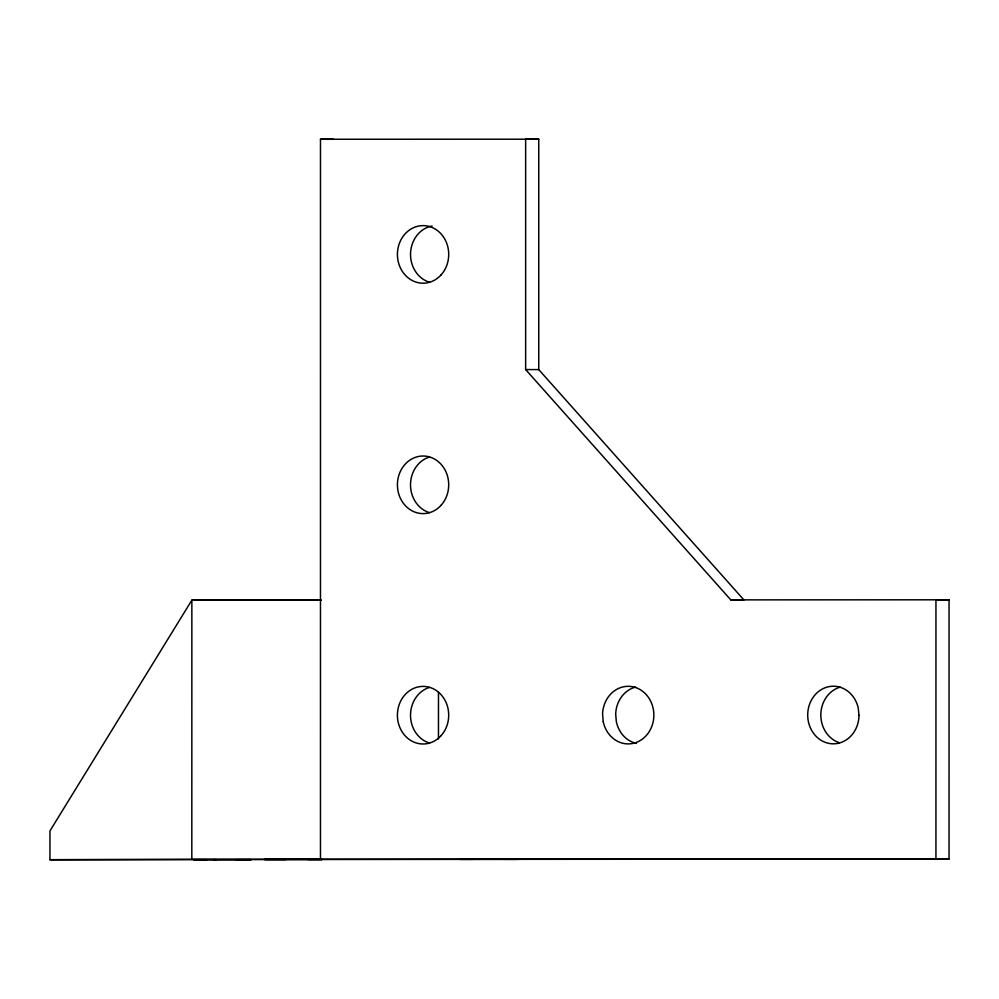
<?xml version="1.0" encoding="UTF-8"?>
<svg xmlns="http://www.w3.org/2000/svg" width="999" height="999" viewBox="0 0 999 999"><rect width="100%" height="100%" fill="white"/><g stroke="black" fill="none" stroke-linecap="round" stroke-linejoin="round"><path stroke-width="1.5" d="M949.038 859.003L935.938 858.978L935.951 599.787L949.05 599.8L949.038 859.003L49.95 859.714L49.95 830.918L191.858 600.149L321.328 600.149M49.95 859.714L191.82 859.34L191.858 600.149L320.854 600.237M191.82 859.34L320.467 859.24L320.492 139.261L538.748 139.198L538.748 369.593L743.893 599.899L730.793 599.875L525.636 369.568L525.649 139.173L538.748 139.198M438.461 738.923L438.486 692.232M717.906 859.24L722.489 859.227L709.39 859.202M730.793 599.875L949.05 599.8M320.467 859.24L935.938 858.978M307.867 859.527L322.153 859.502L264.548 859.49L286.026 859.527M687.712 859.202L664.972 859.227L678.071 859.252M692.257 859.252L713.024 859.24M216.396 859.652L193.656 859.677L206.756 859.702M235.527 859.714L251.174 859.689L213.549 859.702M320.492 139.261L333.591 139.286M525.636 369.568L538.748 369.593M472.914 859.34L459.815 859.315L517.332 859.315L504.233 859.29M429.533 282.255A28.796 25.649 -89.9 0 1 410.564 252.947A28.796 25.649 -89.9 0 1 432.155 225.999M429.52 743.044A28.796 25.649 -89.9 0 1 410.514 715.234A28.796 25.649 -89.9 0 1 429.52 687.412M636.475 743.418A28.796 25.649 -89.9 0 1 616.346 721.69L615.684 714.21A28.796 25.649 -89.9 0 1 635.489 687.087M839.485 742.756A28.796 25.649 -89.9 0 1 820.828 714.66A28.796 25.649 -89.9 0 1 840.184 687.125M429.52 512.649A28.796 25.649 -89.9 0 1 410.514 484.84A28.796 25.649 -89.9 0 1 429.533 457.018M859.003 715.409L858.228 707.941A28.796 25.649 -89.9 0 0 817.157 692.707A28.796 25.649 -89.9 0 0 822.202 740.958A28.796 25.649 -89.9 0 0 859.003 715.409M603.234 721.665L602.572 714.185A28.796 25.649 -89.9 0 1 639.797 689.41A28.796 25.649 -89.9 0 1 644.043 737.761A28.796 25.649 -89.9 0 1 603.234 721.665M441.196 274.775A28.796 25.649 -89.9 0 0 429.707 226.598A28.796 25.649 -89.9 0 0 398.289 261.875A28.796 25.649 -89.9 0 0 441.196 274.775M441.183 735.551A28.796 25.649 -89.9 0 0 429.695 687.374A28.796 25.649 -89.9 0 0 398.276 722.664A28.796 25.649 -89.9 0 0 441.183 735.551M441.196 505.169A28.796 25.649 -89.9 0 0 429.695 456.993A28.796 25.649 -89.9 0 0 398.289 492.27A28.796 25.649 -89.9 0 0 441.196 505.169"/></g></svg>
